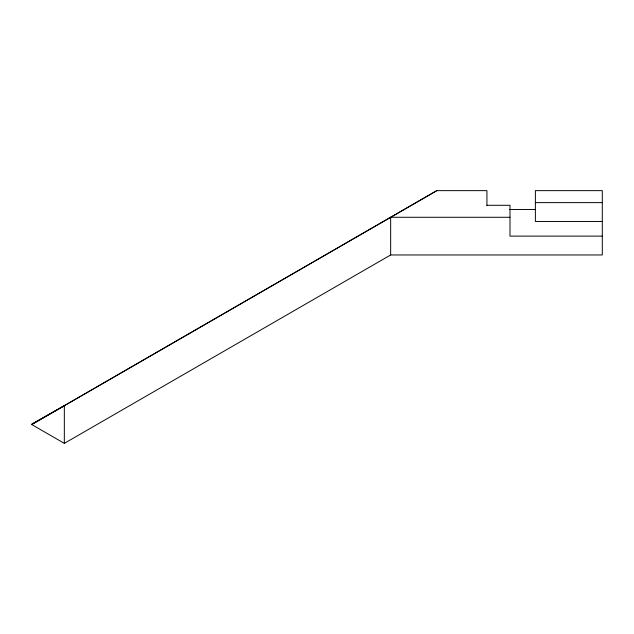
<?xml version="1.0" encoding="UTF-8"?>
<svg xmlns="http://www.w3.org/2000/svg" width="634" height="634" viewBox="0 0 634 634"><rect width="100%" height="100%" fill="white"/><g stroke="black" fill="none" stroke-linecap="round" stroke-linejoin="round"><path stroke-width="0.95" d="M602.3 221.464L535.381 221.464L535.381 190.636L602.3 190.636L602.3 254.963L390.663 254.963L64.335 443.364L31.7 424.526L436.818 190.636L486.928 190.636L486.928 205.709M31.7 424.526L41.115 419.09M42.827 418.099L436.818 190.636M31.7 424.146L64.335 405.681L64.335 443.364M535.381 202.626L602.3 202.626M486.928 205.289L509.998 205.289L509.998 236.117L602.3 236.117M509.673 209.474L535.381 209.474M509.998 217.28L390.663 217.28L390.663 254.963"/></g></svg>
